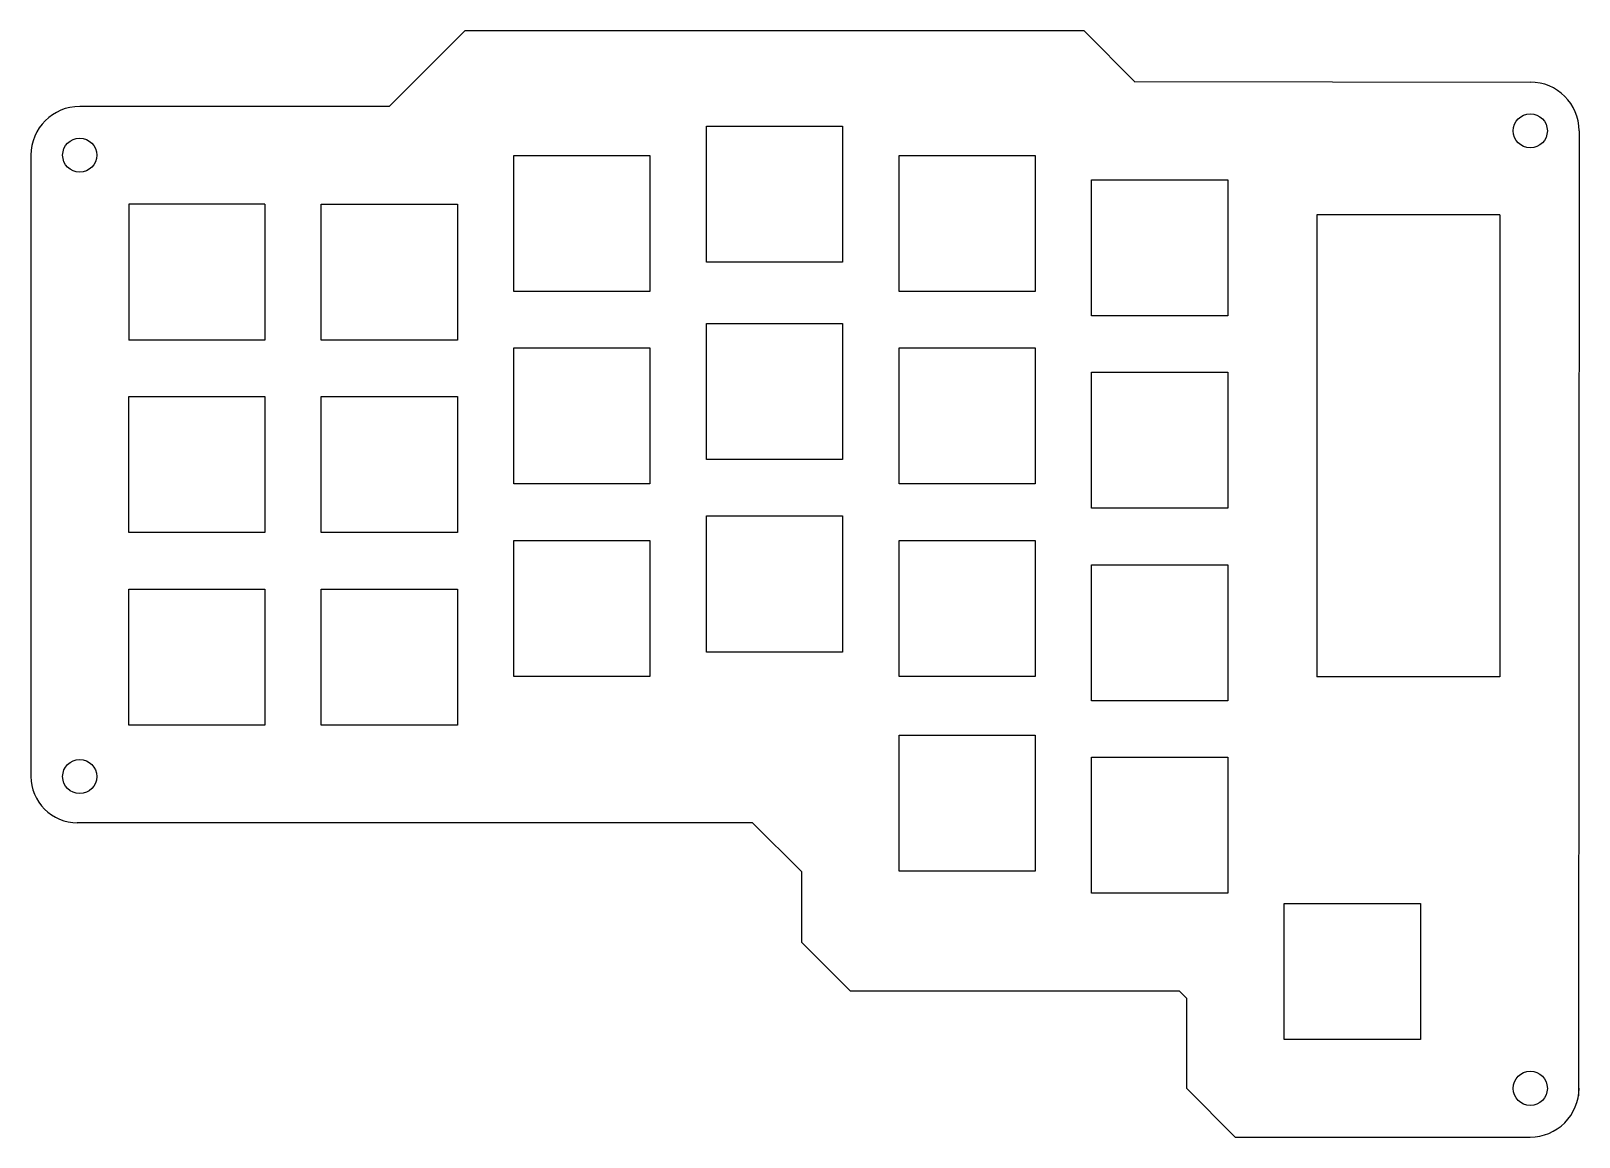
# Model space of a CAD drawing. Extents: x 0 to 159, y -113 to 0.
import ezdxf

# ---------------------------------------------------------------- set-up
doc = ezdxf.new("R2010")
doc.units = 0
doc.layers.get('0').update_dxf_attribs({"linetype": 'continuous'})

msp = doc.modelspace()

# ---------------------------------------------------------------- linework, layer by layer
at = {"color": 0}
for points in [[(113.188545, -5.189766), (153.749573, -5.249982)], [(158.750015, -10.248194), (158.687897, -109.280479)]]:
    msp.add_lwpolyline(points, dxfattribs=at)
at = {"layer": 'Top 1', "color": 0}
for p, q in [((44.498332, -0.000056), (36.749554, -7.748326)), ((107.998332, -0.000056), (44.498332, -0.000056)), ((113.248766, -5.249982), (107.998332, -0.000056)), ((36.749554, -7.748326), (4.999554, -7.748326)), ((69.268332, -23.728562), (69.268332, -9.768562)), ((69.268332, -9.768562), (83.228332, -9.768562)), ((83.228332, -9.768562), (83.228332, -23.728562)), ((0.000072, -12.748062), (0.000072, -76.49876)), ((49.519832, -26.728556), (49.519832, -12.768556)), ((49.519832, -12.768556), (63.479832, -12.768556)), ((63.479832, -12.768556), (63.479832, -26.728556)), ((89.019626, -26.728556), (89.019626, -12.768556)), ((89.019626, -12.768556), (102.979626, -12.768556)), ((102.979626, -12.768556), (102.979626, -26.728556)), ((108.771428, -29.229694), (108.771428, -15.269694)), ((108.771428, -15.269694), (122.731428, -15.269694)), ((122.731428, -15.269694), (122.731428, -29.229694)), ((10.021054, -17.769562), (10.021054, -31.729563)), ((29.769554, -31.729562), (29.769554, -17.769562)), ((29.769554, -17.769562), (43.729554, -17.769562)), ((43.729554, -17.769562), (43.729554, -31.729562)), ((83.228332, -23.728562), (69.268332, -23.728562)), ((63.479832, -26.728556), (49.519832, -26.728556)), ((102.979626, -26.728556), (89.019626, -26.728556)), ((69.268332, -43.979982), (69.268332, -30.019982)), ((69.268332, -30.019982), (83.228332, -30.019982)), ((83.228332, -30.019982), (83.228332, -43.979982)), ((122.731428, -29.229694), (108.771428, -29.229694)), ((43.729554, -31.729562), (29.769554, -31.729562)), ((49.519832, -46.478326), (49.519832, -32.518326)), ((49.519832, -32.518326), (63.479832, -32.518326)), ((63.479832, -32.518326), (63.479832, -46.478326)), ((89.019626, -46.478326), (89.019626, -32.518326)), ((89.019626, -32.518326), (102.979626, -32.518326)), ((102.979626, -32.518326), (102.979626, -46.478326)), ((108.771428, -48.978194), (108.771428, -35.018194)), ((108.771428, -35.018194), (122.731428, -35.018194)), ((122.731428, -35.018194), (122.731428, -48.978194)), ((10.021054, -51.478062), (10.021054, -37.518062)), ((10.021054, -37.518062), (23.981054, -37.518062)), ((23.981054, -37.518062), (23.981054, -51.478062)), ((29.769554, -37.518062), (43.729554, -37.518062)), ((29.769554, -51.478062), (29.769554, -37.518062)), ((43.729554, -37.518062), (43.729554, -51.478062)), ((83.228332, -43.979982), (69.268332, -43.979982)), ((63.479832, -46.478326), (49.519832, -46.478326)), ((102.979626, -46.478326), (89.019626, -46.478326)), ((122.731428, -48.978194), (108.771428, -48.978194)), ((69.268332, -63.72899), (69.268332, -49.76899)), ((69.268332, -49.76899), (83.228332, -49.76899)), ((83.228332, -49.76899), (83.228332, -63.72899)), ((23.981054, -51.478062), (10.021054, -51.478062)), ((43.729554, -51.478062), (29.769554, -51.478062)), ((49.519832, -66.230128), (49.519832, -52.270128)), ((49.519832, -52.270128), (63.479832, -52.270128)), ((63.479832, -52.270128), (63.479832, -66.230128)), ((89.019626, -66.230128), (89.019626, -52.270128)), ((89.019626, -52.270128), (102.979626, -52.270128)), ((102.979626, -52.270128), (102.979626, -66.230128)), ((108.771428, -68.729996), (108.771428, -54.769996)), ((108.771428, -54.769996), (122.731428, -54.769996)), ((122.731428, -54.769996), (122.731428, -68.729996)), ((10.021054, -71.22834), (10.021054, -57.26834)), ((10.021054, -57.26834), (23.981054, -57.26834)), ((23.981054, -57.26834), (23.981054, -71.22834)), ((29.769554, -71.22834), (29.769554, -57.26834)), ((29.769554, -57.26834), (43.729554, -57.26834)), ((43.729554, -57.26834), (43.729554, -71.22834)), ((83.228332, -63.72899), (69.268332, -63.72899)), ((63.479832, -66.230128), (49.519832, -66.230128)), ((102.979626, -66.230128), (89.019626, -66.230128)), ((150.640234, -66.28894), (131.859472, -66.28894)), ((122.731428, -68.729996), (108.771428, -68.729996)), ((23.981054, -71.22834), (10.021054, -71.22834)), ((43.729554, -71.22834), (29.769554, -71.22834)), ((89.019626, -72.269326), (102.979626, -72.269326)), ((89.019626, -86.229326), (89.019626, -72.269326)), ((102.979626, -72.269326), (102.979626, -86.229326)), ((108.771428, -88.478496), (108.771428, -74.518496)), ((108.771428, -74.518496), (122.731428, -74.518496)), ((122.731428, -74.518496), (122.731428, -88.478496)), ((78.999152, -86.247026), (74.00094, -81.249068)), ((78.999152, -86.247026), (78.999152, -93.499996)), ((102.979626, -86.229326), (89.019626, -86.229326)), ((122.731428, -88.478496), (108.771428, -88.478496)), ((128.519928, -103.479482), (128.519928, -89.519482)), ((128.519928, -89.519482), (142.479928, -89.519482)), ((142.479928, -89.519482), (142.479928, -103.479482)), ((78.999152, -93.499996), (84.001428, -98.497954)), ((84.001428, -98.497954), (117.749646, -98.497954)), ((117.749646, -98.497954), (118.4992, -99.250302)), ((118.4992, -99.250302), (118.4992, -108.498188)), ((142.479928, -103.479482), (128.519928, -103.479482)), ((123.500206, -113.499194), (118.4992, -108.498188))]:
    msp.add_line(p, q, dxfattribs=at)
for points in [[(23.981054, -17.769562), (10.021054, -17.769562)], [(23.981054, -17.769562), (23.981054, -31.729562)], [(131.859467, -18.869534), (131.859467, -66.28894)], [(150.640228, -18.869534), (131.859467, -18.869534)], [(150.640228, -18.869534), (150.640228, -66.28894)], [(23.981054, -31.729562), (10.021054, -31.729563)], [(74.00094, -81.249068), (4.750126, -81.249068)], [(123.500206, -113.499194), (153.749574, -113.499194)]]:
    msp.add_lwpolyline(points, dxfattribs=at)
for centre in [(153.75, -10.25), (5, -12.748), (5, -76.509), (153.75, -108.5)]:
    msp.add_circle(centre, 1.75, dxfattribs=at)
for centre, radius, start, end in [((153.75, -10.25), 5.000018, 0.020695, 90.004893), ((5, -12.748), 4.999928, 90.005111, -180), ((4.750126, -76.498887), 4.750054, 179.998468, -90), ((153.75, -108.5), 4.999194, -90.004882, 0.020764)]:
    msp.add_arc(centre, radius, start, end, dxfattribs=at)

doc.saveas('drawing.dxf')
